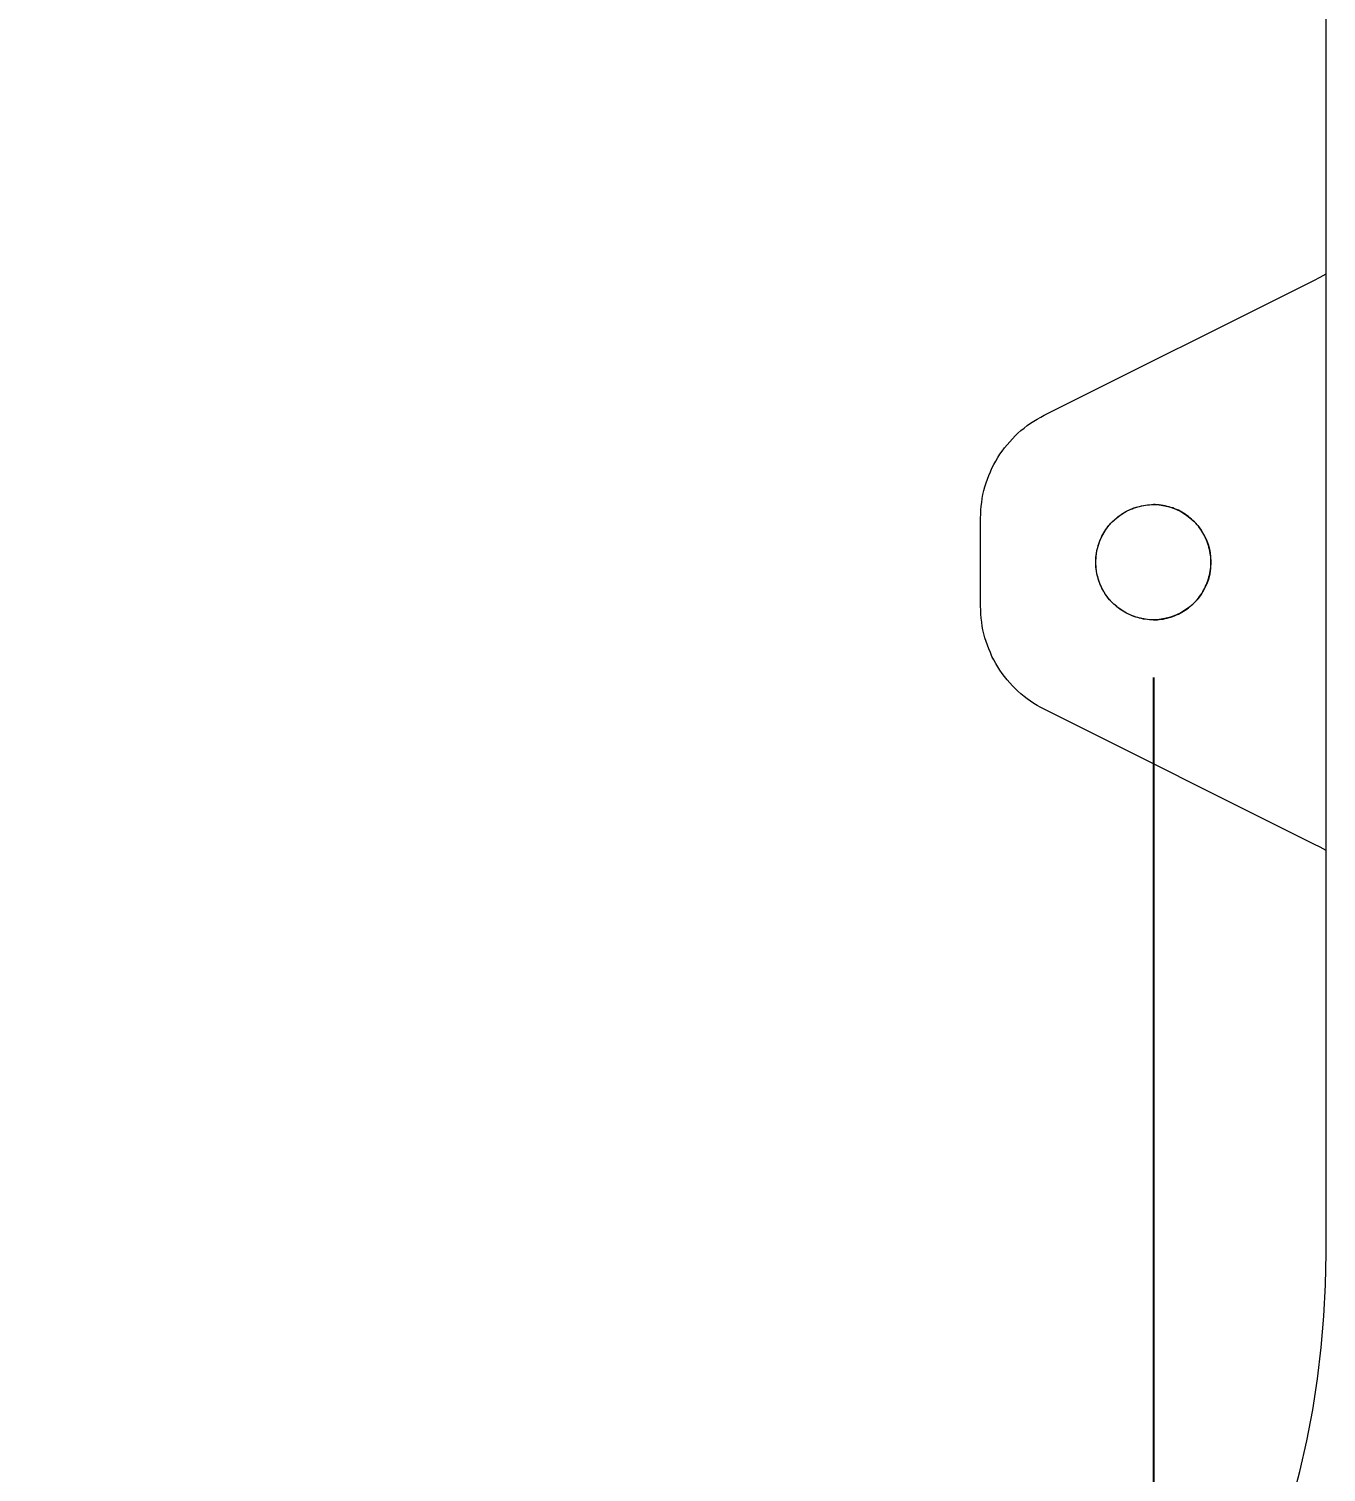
# Model space of a CAD drawing. Header units: millimetres. Extents: x 8434 to 10928, y 788 to 2545.
# Drawn here: x 9395 to 9507.6, y 961.3 to 1086.6 of the extents above; entities that cross this region are included whole.
import ezdxf

# ---------------------------------------------------------------- set-up
doc = ezdxf.new("R2010")
doc.units = ezdxf.units.MM
doc.layers.add('ZANO_R', color=7, linetype='Continuous', lineweight=0)
doc.layers.add('ZANO_W', color=1, linetype='Continuous', lineweight=0)
doc.styles.get("Standard").update_dxf_attribs({"font": 'ARIALUNI.TTF'})
doc.dimstyles.new('pl i ang', dxfattribs={"dimtxt": 50, "dimasz": 50, "dimexe": 1.25, "dimexo": 0.625, "dimgap": 10, "dimtad": 1, "dimtoh": 1, "dimtxsty": 'Standard', "dimcen": 2.5, "dimclrd": 1, "dimclre": 1, "dimclrt": 1, "dimadec": 0, "dimazin": 0, "dimtfac": 1, "dimtmove": 0, "dimatfit": 3, "dimfxl": 1, "dimarcsym": 1})

# ---------------------------------------------------------------- blocks, each defined once
blk = doc.blocks.new('*D420')
at = {"layer": 'ZANO_W', "color": 1, "lineweight": -2}
for p, q in [((9242.57, 1030.28), (9242.57, 788.45)), ((9492.57, 1030.28), (9492.57, 788.45)), ((9262.57, 798.45), (9472.57, 798.45))]:
    blk.add_line(p, q, dxfattribs=at)
at = {"layer": 'ZANO_W', "color": 1}
for points in [[(9262.57, 801.78), (9262.57, 795.11), (9242.57, 798.45)], [(9472.57, 795.11), (9472.57, 801.78), (9492.57, 798.45)]]:
    blk.add_solid(points, dxfattribs=at)
at = {"layer": 'ZANO_W', "color": 1, "insert": (9367.57, 818.67), "char_height": 20, "attachment_point": 5}
blk.add_mtext('250', dxfattribs=at)

msp = doc.modelspace()

# ---------------------------------------------------------------- linework, layer by layer
at = {"layer": 'ZANO_R'}
for p, q in [((9507.57, 980.28), (9507.57, 1100.28)), ((9507.05, 1065.03), (9507.57, 1065.32)), ((9483.1, 1053.04), (9506.51, 1064.75)), ((9506.51, 1064.75), (9507.05, 1065.03)), ((9482.2, 1052.53), (9482.49, 1052.71)), ((9482.49, 1052.71), (9482.79, 1052.88)), ((9482.79, 1052.88), (9483.1, 1053.04)), ((9480.57, 1051.24), (9480.82, 1051.48)), ((9480.82, 1051.48), (9481.08, 1051.71)), ((9481.08, 1051.71), (9481.35, 1051.93)), ((9481.35, 1051.93), (9481.63, 1052.14)), ((9481.63, 1052.14), (9481.91, 1052.34)), ((9481.91, 1052.34), (9482.2, 1052.53)), ((9479.45, 1049.93), (9479.65, 1050.21)), ((9479.65, 1050.21), (9479.87, 1050.48)), ((9479.87, 1050.48), (9480.1, 1050.74)), ((9480.1, 1050.74), (9480.33, 1051)), ((9480.33, 1051), (9480.57, 1051.24)), ((9478.72, 1048.76), (9478.89, 1049.06)), ((9478.89, 1049.06), (9479.06, 1049.36)), ((9479.06, 1049.36), (9479.25, 1049.65)), ((9479.25, 1049.65), (9479.45, 1049.93)), ((9478.16, 1047.49), (9478.29, 1047.81)), ((9478.29, 1047.81), (9478.42, 1048.13)), ((9478.42, 1048.13), (9478.56, 1048.45)), ((9478.56, 1048.45), (9478.72, 1048.76)), ((9477.78, 1046.16), (9477.86, 1046.5)), ((9477.86, 1046.5), (9477.95, 1046.83)), ((9477.95, 1046.83), (9478.05, 1047.16)), ((9478.05, 1047.16), (9478.16, 1047.49)), ((9477.59, 1044.79), (9477.62, 1045.14)), ((9477.62, 1045.14), (9477.67, 1045.48)), ((9477.67, 1045.48), (9477.72, 1045.82)), ((9477.72, 1045.82), (9477.78, 1046.16)), ((9490.88, 1044.99), (9491.04, 1045.04)), ((9491.04, 1045.04), (9491.21, 1045.09)), ((9491.21, 1045.09), (9491.37, 1045.13)), ((9491.37, 1045.13), (9491.54, 1045.17)), ((9491.54, 1045.17), (9491.71, 1045.21)), ((9491.71, 1045.21), (9491.88, 1045.23)), ((9491.88, 1045.23), (9492.05, 1045.25)), ((9492.05, 1045.25), (9492.23, 1045.27)), ((9492.23, 1045.27), (9492.4, 1045.28)), ((9492.4, 1045.28), (9492.57, 1045.28)), ((9492.74, 1045.28), (9492.57, 1045.28)), ((9492.92, 1045.27), (9492.74, 1045.28)), ((9493.09, 1045.25), (9492.92, 1045.27)), ((9493.26, 1045.23), (9493.09, 1045.25)), ((9493.43, 1045.21), (9493.26, 1045.23)), ((9493.6, 1045.17), (9493.43, 1045.21)), ((9493.77, 1045.13), (9493.6, 1045.17)), ((9493.93, 1045.09), (9493.77, 1045.13)), ((9494.1, 1045.04), (9493.93, 1045.09)), ((9494.26, 1044.99), (9494.1, 1045.04)), ((9477.57, 1044.1), (9477.58, 1044.45)), ((9477.57, 1036.46), (9477.57, 1044.1)), ((9477.58, 1044.45), (9477.59, 1044.79)), ((9488.89, 1043.66), (9489, 1043.79)), ((9489, 1043.79), (9489.13, 1043.91)), ((9489.13, 1043.91), (9489.25, 1044.02)), ((9489.25, 1044.02), (9489.39, 1044.13)), ((9489.39, 1044.13), (9489.52, 1044.24)), ((9489.52, 1044.24), (9489.66, 1044.35)), ((9489.66, 1044.35), (9489.8, 1044.44)), ((9489.8, 1044.44), (9489.95, 1044.54)), ((9489.95, 1044.54), (9490.1, 1044.62)), ((9490.1, 1044.62), (9490.25, 1044.71)), ((9490.25, 1044.71), (9490.4, 1044.79)), ((9490.4, 1044.79), (9490.56, 1044.86)), ((9490.56, 1044.86), (9490.72, 1044.92)), ((9490.72, 1044.92), (9490.88, 1044.99)), ((9494.42, 1044.92), (9494.26, 1044.99)), ((9494.58, 1044.86), (9494.42, 1044.92)), ((9494.74, 1044.79), (9494.58, 1044.86)), ((9494.89, 1044.71), (9494.74, 1044.79)), ((9495.05, 1044.62), (9494.89, 1044.71)), ((9495.19, 1044.54), (9495.05, 1044.62)), ((9495.34, 1044.44), (9495.19, 1044.54)), ((9495.48, 1044.35), (9495.34, 1044.44)), ((9495.62, 1044.24), (9495.48, 1044.35)), ((9495.75, 1044.13), (9495.62, 1044.24)), ((9495.89, 1044.02), (9495.75, 1044.13)), ((9496.01, 1043.91), (9495.89, 1044.02)), ((9496.14, 1043.79), (9496.01, 1043.91)), ((9496.26, 1043.66), (9496.14, 1043.79)), ((9488.03, 1042.37), (9488.1, 1042.53)), ((9488.1, 1042.53), (9488.18, 1042.68)), ((9488.18, 1042.68), (9488.27, 1042.83)), ((9488.27, 1042.83), (9488.36, 1042.98)), ((9488.36, 1042.98), (9488.46, 1043.12)), ((9488.46, 1043.12), (9488.56, 1043.26)), ((9488.56, 1043.26), (9488.66, 1043.4)), ((9488.66, 1043.4), (9488.77, 1043.53)), ((9488.77, 1043.53), (9488.89, 1043.66)), ((9496.37, 1043.53), (9496.26, 1043.66)), ((9496.48, 1043.4), (9496.37, 1043.53)), ((9496.58, 1043.26), (9496.48, 1043.4)), ((9496.69, 1043.12), (9496.58, 1043.26)), ((9496.78, 1042.98), (9496.69, 1043.12)), ((9496.87, 1042.83), (9496.78, 1042.98)), ((9496.96, 1042.68), (9496.87, 1042.83)), ((9497.04, 1042.53), (9496.96, 1042.68)), ((9497.11, 1042.37), (9497.04, 1042.53)), ((9487.66, 1041.22), (9487.7, 1041.39)), ((9487.7, 1041.39), (9487.74, 1041.56)), ((9487.74, 1041.56), (9487.78, 1041.73)), ((9487.78, 1041.73), (9487.84, 1041.89)), ((9487.84, 1041.89), (9487.9, 1042.05)), ((9487.9, 1042.05), (9487.96, 1042.21)), ((9487.96, 1042.21), (9488.03, 1042.37)), ((9497.18, 1042.21), (9497.11, 1042.37)), ((9497.25, 1042.05), (9497.18, 1042.21)), ((9497.3, 1041.89), (9497.25, 1042.05)), ((9497.36, 1041.73), (9497.3, 1041.89)), ((9497.4, 1041.56), (9497.36, 1041.73)), ((9497.44, 1041.39), (9497.4, 1041.56)), ((9497.48, 1041.22), (9497.44, 1041.39)), ((9487.57, 1040.37), (9487.58, 1040.54)), ((9487.57, 1040.19), (9487.57, 1040.37)), ((9487.58, 1040.02), (9487.57, 1040.19)), ((9487.58, 1040.54), (9487.59, 1040.71)), ((9487.59, 1039.85), (9487.58, 1040.02)), ((9487.59, 1040.71), (9487.61, 1040.88)), ((9487.61, 1040.88), (9487.63, 1041.05)), ((9487.63, 1041.05), (9487.66, 1041.22)), ((9497.51, 1041.05), (9497.48, 1041.22)), ((9497.53, 1040.88), (9497.51, 1041.05)), ((9497.55, 1040.71), (9497.53, 1040.88)), ((9497.56, 1040.54), (9497.55, 1040.71)), ((9497.55, 1039.85), (9497.56, 1040.02)), ((9497.57, 1040.37), (9497.56, 1040.54)), ((9497.56, 1040.02), (9497.57, 1040.19)), ((9497.57, 1040.19), (9497.57, 1040.37)), ((9487.61, 1039.68), (9487.59, 1039.85)), ((9487.63, 1039.51), (9487.61, 1039.68)), ((9487.66, 1039.34), (9487.63, 1039.51)), ((9487.7, 1039.17), (9487.66, 1039.34)), ((9487.74, 1039), (9487.7, 1039.17)), ((9487.78, 1038.83), (9487.74, 1039)), ((9487.84, 1038.67), (9487.78, 1038.83)), ((9497.3, 1038.67), (9497.36, 1038.83)), ((9497.36, 1038.83), (9497.4, 1039)), ((9497.4, 1039), (9497.44, 1039.17)), ((9497.44, 1039.17), (9497.48, 1039.34)), ((9497.48, 1039.34), (9497.51, 1039.51)), ((9497.51, 1039.51), (9497.53, 1039.68)), ((9497.53, 1039.68), (9497.55, 1039.85)), ((9487.9, 1038.51), (9487.84, 1038.67)), ((9487.96, 1038.35), (9487.9, 1038.51)), ((9488.03, 1038.19), (9487.96, 1038.35)), ((9488.1, 1038.03), (9488.03, 1038.19)), ((9488.18, 1037.88), (9488.1, 1038.03)), ((9488.27, 1037.73), (9488.18, 1037.88)), ((9488.36, 1037.58), (9488.27, 1037.73)), ((9488.46, 1037.44), (9488.36, 1037.58)), ((9496.69, 1037.44), (9496.78, 1037.58)), ((9496.78, 1037.58), (9496.87, 1037.73)), ((9496.87, 1037.73), (9496.96, 1037.88)), ((9496.96, 1037.88), (9497.04, 1038.03)), ((9497.04, 1038.03), (9497.11, 1038.19)), ((9497.11, 1038.19), (9497.18, 1038.35)), ((9497.18, 1038.35), (9497.25, 1038.51)), ((9497.25, 1038.51), (9497.3, 1038.67)), ((9477.58, 1036.11), (9477.57, 1036.46)), ((9488.56, 1037.3), (9488.46, 1037.44)), ((9488.66, 1037.16), (9488.56, 1037.3)), ((9488.77, 1037.03), (9488.66, 1037.16)), ((9488.89, 1036.9), (9488.77, 1037.03)), ((9489, 1036.78), (9488.89, 1036.9)), ((9489.13, 1036.65), (9489, 1036.78)), ((9489.25, 1036.54), (9489.13, 1036.65)), ((9489.39, 1036.43), (9489.25, 1036.54)), ((9489.52, 1036.32), (9489.39, 1036.43)), ((9489.66, 1036.21), (9489.52, 1036.32)), ((9495.48, 1036.21), (9495.62, 1036.32)), ((9495.62, 1036.32), (9495.75, 1036.43)), ((9495.75, 1036.43), (9495.89, 1036.54)), ((9495.89, 1036.54), (9496.01, 1036.65)), ((9496.01, 1036.65), (9496.14, 1036.78)), ((9496.14, 1036.78), (9496.26, 1036.9)), ((9496.26, 1036.9), (9496.37, 1037.03)), ((9496.37, 1037.03), (9496.48, 1037.16)), ((9496.48, 1037.16), (9496.58, 1037.3)), ((9496.58, 1037.3), (9496.69, 1037.44)), ((9477.59, 1035.77), (9477.58, 1036.11)), ((9477.62, 1035.42), (9477.59, 1035.77)), ((9477.67, 1035.08), (9477.62, 1035.42)), ((9477.72, 1034.74), (9477.67, 1035.08)), ((9489.8, 1036.12), (9489.66, 1036.21)), ((9489.95, 1036.02), (9489.8, 1036.12)), ((9490.1, 1035.94), (9489.95, 1036.02)), ((9490.25, 1035.85), (9490.1, 1035.94)), ((9490.4, 1035.78), (9490.25, 1035.85)), ((9490.56, 1035.7), (9490.4, 1035.78)), ((9490.72, 1035.64), (9490.56, 1035.7)), ((9490.88, 1035.58), (9490.72, 1035.64)), ((9491.04, 1035.52), (9490.88, 1035.58)), ((9491.21, 1035.47), (9491.04, 1035.52)), ((9491.37, 1035.43), (9491.21, 1035.47)), ((9491.54, 1035.39), (9491.37, 1035.43)), ((9491.71, 1035.35), (9491.54, 1035.39)), ((9491.88, 1035.33), (9491.71, 1035.35)), ((9492.05, 1035.31), (9491.88, 1035.33)), ((9492.23, 1035.29), (9492.05, 1035.31)), ((9492.4, 1035.28), (9492.23, 1035.29)), ((9492.57, 1035.28), (9492.4, 1035.28)), ((9492.57, 1035.28), (9492.74, 1035.28)), ((9492.74, 1035.28), (9492.92, 1035.29)), ((9492.92, 1035.29), (9493.09, 1035.31)), ((9493.09, 1035.31), (9493.26, 1035.33)), ((9493.26, 1035.33), (9493.43, 1035.35)), ((9493.43, 1035.35), (9493.6, 1035.39)), ((9493.6, 1035.39), (9493.77, 1035.43)), ((9493.77, 1035.43), (9493.93, 1035.47)), ((9493.93, 1035.47), (9494.1, 1035.52)), ((9494.1, 1035.52), (9494.26, 1035.58)), ((9494.26, 1035.58), (9494.42, 1035.64)), ((9494.42, 1035.64), (9494.58, 1035.7)), ((9494.58, 1035.7), (9494.74, 1035.78)), ((9494.74, 1035.78), (9494.89, 1035.85)), ((9494.89, 1035.85), (9495.05, 1035.94)), ((9495.05, 1035.94), (9495.19, 1036.02)), ((9495.19, 1036.02), (9495.34, 1036.12)), ((9495.34, 1036.12), (9495.48, 1036.21)), ((9477.78, 1034.4), (9477.72, 1034.74)), ((9477.86, 1034.06), (9477.78, 1034.4)), ((9477.95, 1033.73), (9477.86, 1034.06)), ((9478.05, 1033.4), (9477.95, 1033.73)), ((9478.16, 1033.07), (9478.05, 1033.4)), ((9478.29, 1032.75), (9478.16, 1033.07)), ((9478.42, 1032.43), (9478.29, 1032.75)), ((9478.56, 1032.11), (9478.42, 1032.43)), ((9478.72, 1031.8), (9478.56, 1032.11)), ((9478.89, 1031.5), (9478.72, 1031.8)), ((9479.06, 1031.2), (9478.89, 1031.5)), ((9479.25, 1030.91), (9479.06, 1031.2)), ((9479.45, 1030.63), (9479.25, 1030.91)), ((9479.65, 1030.35), (9479.45, 1030.63)), ((9479.87, 1030.08), (9479.65, 1030.35)), ((9480.1, 1029.82), (9479.87, 1030.08)), ((9480.33, 1029.56), (9480.1, 1029.82)), ((9480.57, 1029.32), (9480.33, 1029.56)), ((9480.82, 1029.08), (9480.57, 1029.32)), ((9481.08, 1028.85), (9480.82, 1029.08)), ((9481.35, 1028.63), (9481.08, 1028.85)), ((9481.63, 1028.42), (9481.35, 1028.63)), ((9481.91, 1028.22), (9481.63, 1028.42)), ((9482.2, 1028.03), (9481.91, 1028.22)), ((9482.49, 1027.85), (9482.2, 1028.03)), ((9482.79, 1027.68), (9482.49, 1027.85)), ((9483.1, 1027.52), (9482.79, 1027.68)), ((9506.51, 1015.81), (9483.1, 1027.52)), ((9507.05, 1015.53), (9506.51, 1015.81)), ((9507.57, 1015.24), (9507.05, 1015.53)), ((9507.52, 977.55), (9507.57, 980.28)), ((9507.38, 974.82), (9507.52, 977.55)), ((9507.15, 972.1), (9507.38, 974.82)), ((9506.83, 969.39), (9507.15, 972.1)), ((9506.41, 966.69), (9506.83, 969.39)), ((9505.9, 964), (9506.41, 966.69)), ((9505.3, 961.34), (9505.9, 964)), ((9504.6, 958.7), (9505.3, 961.34))]:
    msp.add_line(p, q, dxfattribs=at)
msp.add_circle((9492.57, 1040.28), 5, dxfattribs=at)

# ---------------------------------------------------------------- dimensions: what is measured, and where the dimension line sits
at = {"layer": 'ZANO_W'}
dim = msp.add_linear_dim(base=(9492.57, 798.45), p1=(9242.57, 1040.28), p2=(9492.57, 1040.28), dimstyle='pl i ang', override={"dimtxt": 20, "dimasz": 20, "dimexe": 10, "dimexo": 10, "dimtoh": 0, "dimdec": 0, "dimtdec": 0, "dimtmove": 1}, dxfattribs=at)
dim.commit()
dim.dimension.update_dxf_attribs({"geometry": '*D420', "text_midpoint": (9367.57, 818.67)})

doc.saveas('drawing.dxf')
